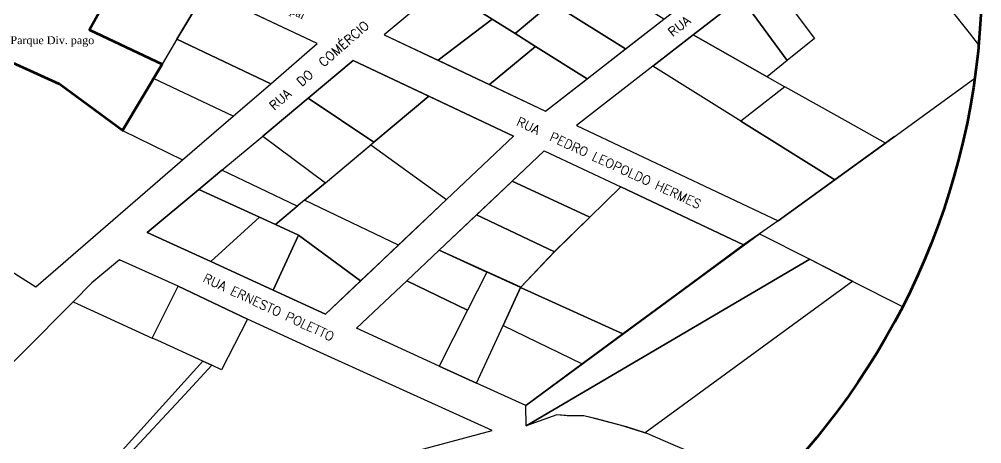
# Model space of a CAD drawing. Header units: metres. Extents: x 2113 to 5678, y -2764 to 956.
# Drawn here: x 3140.4 to 3457.3, y 449.3 to 589.1 of the extents above; entities that cross this region are included whole.
import ezdxf

# ---------------------------------------------------------------- set-up
doc = ezdxf.new("R2010")
doc.units = ezdxf.units.M
doc.header["$MEASUREMENT"] = 0
for name, color, linetype in [('ATUALIZADO', 4, 'Continuous'), ('PAREDE', 7, 'Continuous'), ('TextoÁreas', 7, 'Continuous'), ('TXT_LOGRADOUROS_2000', 7, 'Continuous'), ('TXT_QUADRAFISCAL_5000', 7, 'Continuous')]:
    doc.layers.add(name, color=color, linetype=linetype)
doc.styles.add('ROMANS', font='romans.shx')
doc.styles.add('TimesNewRoman', font='times.ttf')

msp = doc.modelspace()

# ---------------------------------------------------------------- linework, layer by layer
at = {"color": 1, "lineweight": 60, "flags": 128}
for points in [[(3177.114, 610.093), (3163.566, 585.6), (3187.427, 574.288)], [(3187.427, 574.288), (3174.423, 552.468), (3153.662, 567.693), (3128.399, 579.052)]]:
    msp.add_lwpolyline(points, dxfattribs=at)
at = {"layer": 'ATUALIZADO'}
for p, q in [((3177.114, 610.093), (3163.566, 585.6)), ((3163.566, 585.6), (3187.427, 574.288)), ((3128.399, 579.052), (3153.662, 567.693)), ((3174.423, 552.468), (3187.427, 574.288)), ((3153.662, 567.693), (3174.423, 552.468))]:
    msp.add_line(p, q, dxfattribs=at)
msp.add_lwpolyline([(3113.843, 618.581), (3125.625, 633.391), (3127.03, 633.697), (3152.633, 621.949), (3129.079, 590.798), (3128.399, 579.052), (3153.662, 567.693)], dxfattribs=at)
at = {"layer": 'PAREDE'}
for p, q in [((3192.293, 582.454), (3201.793, 598.394)), ((3238.527, 581.048), (3201.793, 598.394)), ((3192.293, 582.454), (3187.427, 574.288)), ((3223.231, 567.845), (3192.293, 582.454)), ((3223.231, 567.845), (3238.527, 581.048)), ((3210.809, 557.123), (3184.578, 569.509)), ((3210.809, 557.123), (3223.231, 567.845)), ((3210.809, 557.123), (3223.231, 567.845)), ((3194.179, 542.769), (3210.809, 557.123)), ((3194.179, 542.769), (3210.809, 557.123)), ((3194.179, 542.769), (3210.809, 557.123)), ((3174.423, 552.468), (3194.179, 542.769)), ((3174.423, 552.468), (3194.179, 542.769)), ((3145.816, 501.024), (3194.179, 542.769)), ((3096.355, 532.265), (3145.816, 501.024))]:
    msp.add_line(p, q, dxfattribs=at)
for points in [[(3260.485, 583.95), (3313.686, 558.828), (3352.591, 589.086), (3360.141, 594.957), (3371.892, 604.096), (3383.554, 613.166), (3394.954, 622.032), (3412.527, 635.699), (3395.698, 655.943), (3375.833, 679.839), (3362.949, 669.128), (3351.152, 659.322), (3339.703, 649.804), (3329.647, 641.445), (3317.909, 631.687), (3303.57, 619.767)], [(3260.485, 583.95), (3313.686, 558.828), (3352.591, 589.086), (3360.141, 594.957), (3371.892, 604.096), (3383.554, 613.166), (3394.954, 622.032), (3412.527, 635.699), (3395.698, 655.943), (3375.833, 679.839), (3362.949, 669.128), (3351.152, 659.322), (3339.703, 649.804), (3329.647, 641.445), (3317.909, 631.687), (3303.57, 619.767)], [(3260.485, 583.95), (3313.686, 558.828), (3352.591, 589.086), (3329.833, 603.33), (3303.57, 619.767)], [(3260.485, 583.95), (3313.686, 558.828), (3352.591, 589.086), (3329.833, 603.33), (3303.57, 619.767)], [(3279.282, 599.576), (3296.114, 589.042), (3303.617, 584.346), (3315.775, 594.433), (3291.426, 609.672)], [(3279.282, 599.576), (3296.114, 589.042), (3303.617, 584.346), (3315.775, 594.433), (3291.426, 609.672)], [(3317.47, 593.371), (3339.984, 579.281), (3352.591, 589.086), (3329.833, 603.33), (3329.526, 603.521)], [(3317.47, 593.371), (3339.984, 579.281), (3352.591, 589.086), (3329.833, 603.33), (3329.526, 603.521)], [(3386.891, 603.093), (3402.207, 582.68), (3393.216, 575.433), (3378.085, 596.244)], [(3386.891, 603.093), (3402.207, 582.68), (3393.216, 575.433), (3378.085, 596.244)], [(3278.281, 575.547), (3296.114, 589.042), (3279.282, 599.576), (3260.485, 583.95)], [(3278.281, 575.547), (3296.114, 589.042), (3279.282, 599.576), (3260.485, 583.95)], [(3201.793, 598.394), (3192.293, 582.454), (3223.231, 567.845), (3238.527, 581.048)], [(3201.793, 598.394), (3192.293, 582.454), (3223.231, 567.845), (3238.527, 581.048)], [(3378.085, 596.244), (3393.216, 575.433), (3386.606, 570.105), (3362.234, 583.917)], [(3378.085, 596.244), (3393.216, 575.433), (3386.606, 570.105), (3362.234, 583.917)], [(3339.984, 579.281), (3317.47, 593.371), (3315.775, 594.433), (3303.617, 584.346), (3310.398, 580.102), (3327.377, 569.476)], [(3339.984, 579.281), (3317.47, 593.371), (3315.775, 594.433), (3303.617, 584.346), (3310.398, 580.102), (3327.377, 569.476)], [(3310.398, 580.102), (3303.617, 584.346), (3296.114, 589.042), (3278.281, 575.547), (3295.249, 567.534)], [(3310.398, 580.102), (3303.617, 584.346), (3296.114, 589.042), (3278.281, 575.547), (3295.249, 567.534)], [(3392.413, 566.849), (3377.892, 555.555), (3349.01, 573.632), (3362.234, 583.917), (3386.606, 570.105)], [(3392.413, 566.849), (3377.892, 555.555), (3349.01, 573.632), (3362.234, 583.917), (3386.606, 570.105)], [(3310.398, 580.102), (3295.249, 567.534), (3313.686, 558.828), (3327.377, 569.476)], [(3310.398, 580.102), (3295.249, 567.534), (3313.686, 558.828), (3327.377, 569.476)], [(3250.304, 575.487), (3303.069, 550.571), (3262.972, 512.617), (3256.864, 506.836), (3241.199, 492.007), (3223.941, 499.898), (3203.437, 509.274), (3182.553, 518.824), (3199.562, 533.038), (3207.105, 539.342), (3220.544, 550.573), (3235.544, 563.107)], [(3250.304, 575.487), (3303.069, 550.571), (3262.972, 512.617), (3256.864, 506.836), (3241.199, 492.007), (3223.941, 499.898), (3203.437, 509.274), (3182.553, 518.824), (3199.562, 533.038), (3207.105, 539.342), (3220.544, 550.573), (3235.544, 563.107)], [(3250.304, 575.487), (3235.544, 563.107), (3257.132, 548.568), (3275.249, 563.708)], [(3250.304, 575.487), (3235.544, 563.107), (3257.132, 548.568), (3275.249, 563.708)], [(3390.287, 522.657), (3408.876, 536.163), (3377.892, 555.555), (3349.01, 573.632), (3323.821, 554.042)], [(3390.287, 522.657), (3408.876, 536.163), (3377.892, 555.555), (3349.01, 573.632), (3323.821, 554.042)], [(3377.892, 555.555), (3408.876, 536.163), (3425.518, 548.254), (3413.291, 555.144), (3392.413, 566.849)], [(3377.892, 555.555), (3408.876, 536.163), (3425.518, 548.254), (3413.291, 555.144), (3392.413, 566.849)], [(3220.544, 550.573), (3241.193, 535.248), (3257.132, 548.568), (3235.544, 563.107)], [(3220.544, 550.573), (3241.193, 535.248), (3257.132, 548.568), (3235.544, 563.107)], [(3281.049, 529.728), (3303.069, 550.571), (3275.249, 563.708), (3257.132, 548.568), (3256.092, 547.699)], [(3281.049, 529.728), (3303.069, 550.571), (3275.249, 563.708), (3257.132, 548.568), (3256.092, 547.699)], [(3231.903, 527.484), (3207.105, 539.342), (3220.544, 550.573), (3241.193, 535.248)], [(3231.903, 527.484), (3207.105, 539.342), (3220.544, 550.573), (3241.193, 535.248)], [(3256.092, 547.699), (3281.049, 529.728), (3265.217, 514.742), (3234.337, 529.519), (3241.193, 535.248)], [(3256.092, 547.699), (3281.049, 529.728), (3265.217, 514.742), (3234.337, 529.519), (3241.193, 535.248)], [(3378.835, 514.794), (3358.96, 500.122), (3339.085, 485.45), (3325.735, 475.595), (3307.128, 461.86), (3290.914, 469.274), (3278.602, 474.904), (3251.442, 487.324), (3267.977, 502.975), (3278.611, 513.041), (3295.926, 529.43), (3313.204, 545.785), (3338.438, 533.87)], [(3378.835, 514.794), (3358.96, 500.122), (3339.085, 485.45), (3325.735, 475.595), (3307.128, 461.86), (3290.914, 469.274), (3278.602, 474.904), (3251.442, 487.324), (3267.977, 502.975), (3278.611, 513.041), (3295.926, 529.43), (3313.204, 545.785), (3338.438, 533.87)], [(3207.105, 539.342), (3199.562, 533.038), (3219.454, 523.942), (3224.76, 521.516), (3231.903, 527.484)], [(3207.105, 539.342), (3199.562, 533.038), (3219.454, 523.942), (3224.76, 521.516), (3231.903, 527.484)], [(3182.553, 518.824), (3203.437, 509.274), (3219.454, 523.942), (3199.562, 533.038)], [(3182.553, 518.824), (3203.437, 509.274), (3219.454, 523.942), (3199.562, 533.038)], [(3234.337, 529.519), (3224.76, 521.516), (3232.37, 518.036), (3252.761, 502.951), (3265.217, 514.742)], [(3234.337, 529.519), (3224.76, 521.516), (3232.37, 518.036), (3252.761, 502.951), (3265.217, 514.742)], [(3219.454, 523.942), (3203.437, 509.274), (3223.941, 499.898), (3232.37, 518.036), (3224.76, 521.516)], [(3219.454, 523.942), (3203.437, 509.274), (3223.941, 499.898), (3232.37, 518.036), (3224.76, 521.516)], [(3232.37, 518.036), (3223.941, 499.898), (3241.199, 492.007), (3252.761, 502.951)], [(3232.37, 518.036), (3223.941, 499.898), (3241.199, 492.007), (3252.761, 502.951)], [(3278.611, 513.041), (3294.354, 505.848), (3287.983, 493.332), (3267.977, 502.975)], [(3278.611, 513.041), (3294.354, 505.848), (3287.983, 493.332), (3267.977, 502.975)], [(3158.127, 496.022), (3184.184, 484.115), (3192.749, 501.223), (3173.389, 509.82), (3164.334, 502.253)], [(3158.127, 496.022), (3184.184, 484.115), (3192.749, 501.223), (3173.389, 509.82), (3164.334, 502.253)], [(3305.445, 500.798), (3294.354, 505.848), (3287.983, 493.332), (3278.602, 474.904), (3290.914, 469.274), (3299.682, 488.294)], [(3305.445, 500.798), (3294.354, 505.848), (3287.983, 493.332), (3278.602, 474.904), (3290.914, 469.274), (3299.682, 488.294)], [(3200.789, 476.527), (3186.016, 483.278), (3184.184, 484.115), (3192.749, 501.223), (3215.594, 490.341), (3206.97, 473.702), (3203.795, 475.153)], [(3200.789, 476.527), (3186.016, 483.278), (3184.184, 484.115), (3192.749, 501.223), (3215.594, 490.341), (3206.97, 473.702), (3203.795, 475.153)], [(3267.977, 502.975), (3287.983, 493.332), (3278.602, 474.904), (3251.442, 487.324)], [(3267.977, 502.975), (3287.983, 493.332), (3278.602, 474.904), (3251.442, 487.324)], [(3305.445, 500.798), (3299.682, 488.294), (3325.735, 475.595), (3339.085, 485.45)], [(3305.445, 500.798), (3299.682, 488.294), (3325.735, 475.595), (3339.085, 485.45)]]:
    msp.add_lwpolyline(points, close=True, dxfattribs=at)
for points in [[(3456.234, 580.774), (3453.191, 584.598), (3446.269, 593.297), (3434.198, 608.466), (3418.754, 627.874), (3405.524, 617.584), (3397.041, 610.987), (3386.891, 603.093), (3378.085, 596.244), (3362.234, 583.917), (3323.821, 554.042), (3390.287, 522.657), (3425.518, 548.254), (3454.935, 569.627)], [(3456.234, 580.774), (3453.191, 584.598), (3446.269, 593.297), (3434.198, 608.466), (3418.754, 627.874), (3405.524, 617.584), (3397.041, 610.987), (3386.891, 603.093), (3378.085, 596.244), (3362.234, 583.917), (3323.821, 554.042), (3390.287, 522.657), (3425.518, 548.254), (3454.935, 569.627)], [(3428.555, 550.461), (3390.287, 522.657), (3384.081, 518.434), (3378.835, 514.794)], [(3428.555, 550.461), (3390.287, 522.657), (3384.081, 518.434), (3378.835, 514.794)], [(3302.668, 535.812), (3313.204, 545.785), (3338.438, 533.87), (3328.197, 523.894), (3302.668, 535.812)], [(3302.668, 535.812), (3313.204, 545.785), (3338.438, 533.87), (3328.197, 523.894), (3302.668, 535.812)], [(3290.931, 524.702), (3302.668, 535.812), (3328.197, 523.894), (3316.592, 512.549), (3290.931, 524.702)], [(3290.931, 524.702), (3302.668, 535.812), (3328.197, 523.894), (3316.592, 512.549), (3290.931, 524.702)], [(3339.085, 485.45), (3378.835, 514.794), (3338.438, 533.87), (3328.197, 523.894), (3316.628, 512.587), (3305.445, 500.798), (3339.085, 485.45)], [(3339.085, 485.45), (3378.835, 514.794), (3338.438, 533.87), (3328.197, 523.894), (3316.628, 512.587), (3305.445, 500.798), (3339.085, 485.45)], [(3278.611, 513.041), (3290.931, 524.702), (3316.59, 512.55), (3305.472, 500.855), (3278.611, 513.041)], [(3278.611, 513.041), (3290.931, 524.702), (3316.59, 512.55), (3305.472, 500.855), (3278.611, 513.041)], [(3307.319, 455.265), (3307.128, 461.86), (3384.081, 518.434), (3400.672, 510.128), (3307.319, 455.265)], [(3307.128, 461.86), (3378.835, 514.794), (3384.081, 518.434), (3384.081, 518.434), (3400.672, 510.128), (3414.406, 502.989), (3431.204, 494.493)], [(3307.319, 455.265), (3307.128, 461.86), (3384.081, 518.434), (3400.672, 510.128), (3307.319, 455.265)], [(3307.128, 461.86), (3378.835, 514.794), (3384.081, 518.434), (3384.081, 518.434), (3400.672, 510.128), (3414.406, 502.989), (3431.204, 494.493)], [(3307.319, 455.265), (3400.672, 510.128), (3414.846, 502.885), (3346.499, 452.901), (3340.288, 454.847), (3332.324, 457.023), (3326.314, 458.471), (3320.819, 458.471), (3317.364, 458.825), (3307.319, 455.265)], [(3307.319, 455.265), (3400.672, 510.128), (3414.846, 502.885), (3346.499, 452.901), (3340.288, 454.847), (3332.324, 457.023), (3326.314, 458.471), (3320.819, 458.471), (3317.364, 458.825), (3307.319, 455.265)], [(3267.492, 446.045), (3296.091, 453.712), (3258.601, 470.66), (3237.035, 480.41), (3215.594, 490.341), (3192.749, 501.223), (3173.389, 509.82), (3164.334, 502.253), (3158.127, 496.022), (3141.443, 479.275), (3132.465, 470.263), (3107.259, 440.895)], [(3267.492, 446.045), (3296.091, 453.712), (3258.601, 470.66), (3237.035, 480.41), (3215.594, 490.341), (3192.749, 501.223), (3173.389, 509.82), (3164.334, 502.253), (3158.127, 496.022), (3141.443, 479.275), (3132.465, 470.263), (3107.259, 440.895)], [(3172.348, 444.887), (3184.473, 458.376), (3200.789, 476.527), (3203.795, 475.153), (3194.89, 465.576), (3175.482, 444.705)], [(3172.348, 444.887), (3184.473, 458.376), (3200.789, 476.527), (3203.795, 475.153), (3194.89, 465.576), (3175.482, 444.705)], [(3385.647, 432.594), (3384.127, 433.147), (3381.946, 434.46), (3379.212, 436.106), (3376.579, 437.691), (3374.132, 439.276), (3370.349, 441.546), (3367.925, 443.046), (3364.183, 445.361), (3355.722, 448.969), (3347.358, 452.617), (3338.275, 455.482), (3330.379, 457.492), (3326.314, 458.471), (3321.861, 458.471), (3317.364, 458.825), (3307.319, 455.265), (3307.128, 461.86)], [(3385.647, 432.594), (3384.127, 433.147), (3381.946, 434.46), (3379.212, 436.106), (3376.579, 437.691), (3374.132, 439.276), (3370.349, 441.546), (3367.925, 443.046), (3364.183, 445.361), (3355.722, 448.969), (3347.358, 452.617), (3338.275, 455.482), (3330.379, 457.492), (3326.314, 458.471), (3321.861, 458.471), (3317.364, 458.825), (3307.319, 455.265), (3307.128, 461.86)]]:
    msp.add_lwpolyline(points, dxfattribs=at)
at = {"layer": 'TXT_QUADRAFISCAL_5000', "lineweight": 100}
msp.add_circle((3219.298, 602.739), 237.953, dxfattribs=at)
msp.add_circle((3219.298, 602.739), 237.953, dxfattribs=at)

# ---------------------------------------------------------------- texts
at = {"layer": 'PAREDE', "style": 'ROMANS'}
msp.add_text('RUA  DO  COMÉRCIO', height=3, rotation=41.28067, dxfattribs=at).set_placement((3224.369, 558.896))
msp.add_text('RUA  DO  COMÉRCIO', height=3, rotation=41.28067, dxfattribs=at).set_placement((3224.369, 558.896))
at = {"layer": 'TextoÁreas', "style": 'TimesNewRoman'}
msp.add_text('Acesso Principal', height=2.62191, rotation=334.72316, dxfattribs=at).set_placement((3209.557, 600.379))
msp.add_text('Parque Div. pago', height=2.62191, dxfattribs=at).set_placement((3137.489, 580.865))
at = {"layer": 'TXT_LOGRADOUROS_2000', "style": 'ROMANS'}
for s, rotation, p in [('RUA  PEDRO  TEOBALDO  FINGER', 38.46248, (3355.539, 583.177)), ('RUA  PEDRO  TEOBALDO  FINGER', 38.46248, (3355.539, 583.177)), ('RUA  PEDRO LEOPOLDO HERMES', 335.29049, (3303.819, 554.273)), ('RUA  PEDRO LEOPOLDO HERMES', 335.29049, (3303.819, 554.273)), (' RUA ERNESTO POLETTO', 335, (3198.756, 503.661)), (' RUA ERNESTO POLETTO', 335, (3198.756, 503.661))]:
    msp.add_text(s, height=3, rotation=rotation, dxfattribs=at).set_placement(p)

doc.saveas('drawing.dxf')
